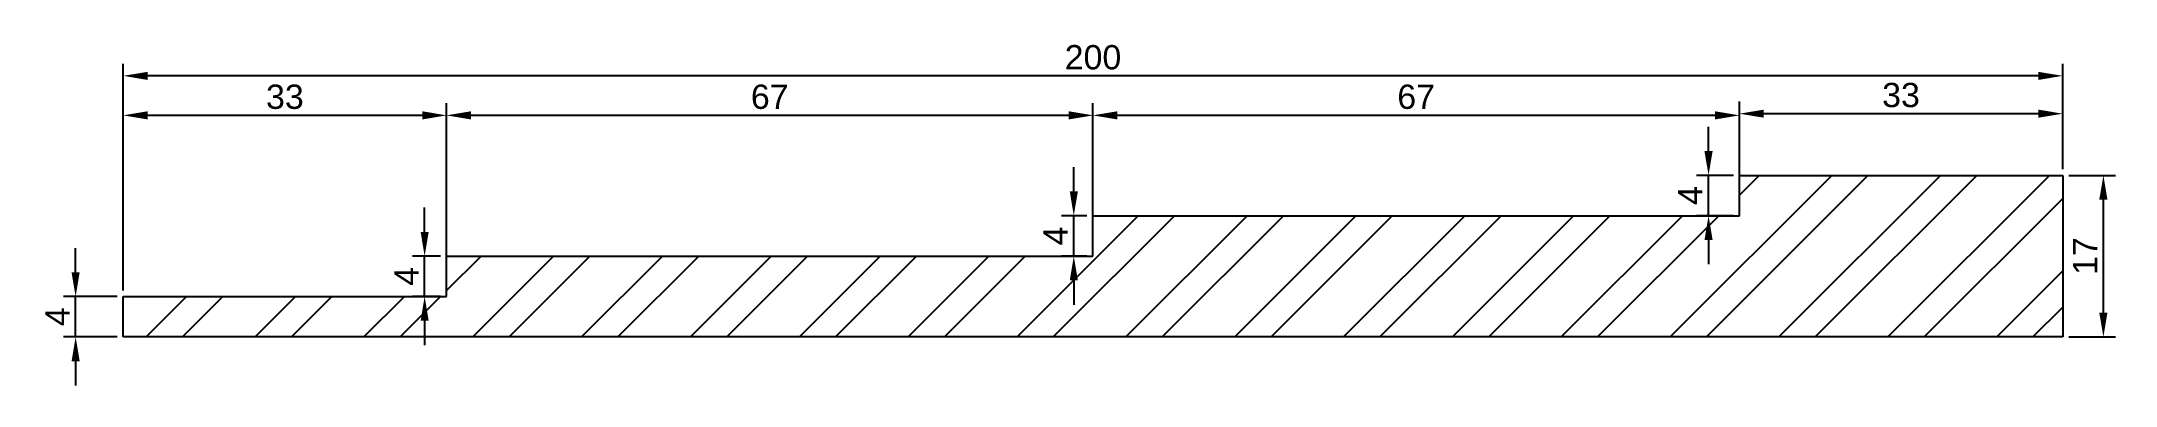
# Model space of a CAD drawing. Header units: millimetres. Extents: x 2894 to 3107, y -982 to -947.
import ezdxf

# ---------------------------------------------------------------- set-up
doc = ezdxf.new("R2010")
doc.units = ezdxf.units.MM
doc.styles.get("Standard").update_dxf_attribs({"font": 'arial.ttf'})
doc.dimstyles.new('ISO-25', dxfattribs={"dimtxt": 2.5, "dimasz": 2.5, "dimexe": 1.25, "dimexo": 0.625, "dimtad": 1, "dimtxsty": 'Standard', "dimcen": 2.5, "dimadec": 0, "dimazin": 0, "dimtfac": 1, "dimtmove": 0, "dimatfit": 3, "dimfxl": 1, "dimarcsym": 0})

# ---------------------------------------------------------------- blocks, each defined once
blk = doc.blocks.new('*D0')
at = {"color": 0, "lineweight": -2, "transparency": 16777216}
for p, q in [((2897.27, -970.37), (2897.27, -967.87)), ((2901.56, -972.87), (2896.02, -972.87)), ((2897.27, -977.03), (2897.27, -972.87)), ((2901.56, -977.03), (2896.02, -977.03)), ((2897.27, -979.53), (2897.27, -982.03))]:
    blk.add_line(p, q, dxfattribs=at)
at = {"color": 0, "transparency": 16777216}
for points in [[(2896.85, -970.37), (2897.69, -970.37), (2897.27, -972.87)], [(2896.85, -979.53), (2897.69, -979.53), (2897.27, -977.03)]]:
    blk.add_solid(points, dxfattribs=at)
at = {"layer": 'Defpoints', "color": 0, "transparency": 16777216}
for p in [(2897.27, -972.87), (2902.18, -972.87), (2902.18, -977.03)]:
    blk.add_point(p, dxfattribs=at)
at = {"color": 0, "transparency": 16777216, "insert": (2895.39, -974.95), "char_height": 2.5, "attachment_point": 5, "rotation": 90}
blk.add_mtext('4', dxfattribs=at)
blk = doc.blocks.new('*D1')
at = {"color": 0, "lineweight": -2, "transparency": 16777216}
for p, q in [((2933.21, -966.21), (2933.21, -963.71)), ((2934.84, -968.71), (2931.96, -968.71)), ((2933.21, -972.87), (2933.21, -968.71)), ((2934.84, -972.87), (2931.96, -972.87)), ((2933.21, -975.37), (2933.21, -977.87))]:
    blk.add_line(p, q, dxfattribs=at)
at = {"color": 0, "transparency": 16777216}
for points in [[(2932.8, -966.21), (2933.63, -966.21), (2933.21, -968.71)], [(2932.8, -975.37), (2933.63, -975.37), (2933.21, -972.87)]]:
    blk.add_solid(points, dxfattribs=at)
at = {"layer": 'Defpoints', "color": 0, "transparency": 16777216}
for p in [(2933.21, -968.71), (2935.47, -968.71), (2935.47, -972.87)]:
    blk.add_point(p, dxfattribs=at)
at = {"color": 0, "transparency": 16777216, "insert": (2931.34, -970.79), "char_height": 2.5, "attachment_point": 5, "rotation": 90}
blk.add_mtext('4', dxfattribs=at)
blk = doc.blocks.new('*D2')
at = {"color": 0, "lineweight": -2, "transparency": 16777216}
for p, q in [((3000.06, -962.05), (3000.06, -959.55)), ((3001.41, -964.55), (2998.81, -964.55)), ((3000.06, -968.71), (3000.06, -964.55)), ((3001.41, -968.71), (2998.81, -968.71)), ((3000.06, -971.21), (3000.06, -973.71))]:
    blk.add_line(p, q, dxfattribs=at)
at = {"color": 0, "transparency": 16777216}
for points in [[(2999.65, -962.05), (3000.48, -962.05), (3000.06, -964.55)], [(2999.65, -971.21), (3000.48, -971.21), (3000.06, -968.71)]]:
    blk.add_solid(points, dxfattribs=at)
at = {"layer": 'Defpoints', "color": 0, "transparency": 16777216}
for p in [(3000.06, -964.55), (3002.04, -964.55), (3002.04, -968.71)]:
    blk.add_point(p, dxfattribs=at)
at = {"color": 0, "transparency": 16777216, "insert": (2998.19, -966.63), "char_height": 2.5, "attachment_point": 5, "rotation": 90}
blk.add_mtext('4', dxfattribs=at)
blk = doc.blocks.new('*D3')
at = {"color": 0, "lineweight": -2, "transparency": 16777216}
for p, q in [((3065.43, -957.89), (3065.43, -955.39)), ((3067.99, -960.39), (3064.18, -960.39)), ((3065.43, -964.55), (3065.43, -960.39)), ((3067.99, -964.55), (3064.18, -964.55)), ((3065.43, -967.05), (3065.43, -969.55))]:
    blk.add_line(p, q, dxfattribs=at)
at = {"color": 0, "transparency": 16777216}
for points in [[(3065.01, -957.89), (3065.85, -957.89), (3065.43, -960.39)], [(3065.01, -967.05), (3065.85, -967.05), (3065.43, -964.55)]]:
    blk.add_solid(points, dxfattribs=at)
at = {"layer": 'Defpoints', "color": 0, "transparency": 16777216}
for p in [(3065.43, -960.39), (3068.61, -960.39), (3068.61, -964.55)]:
    blk.add_point(p, dxfattribs=at)
at = {"color": 0, "transparency": 16777216, "insert": (3063.55, -962.47), "char_height": 2.5, "attachment_point": 5, "rotation": 90}
blk.add_mtext('4', dxfattribs=at)
blk = doc.blocks.new('*D4')
at = {"color": 0, "lineweight": -2, "transparency": 16777216}
for p, q in [((3102.52, -960.39), (3107.34, -960.39)), ((3106.09, -974.53), (3106.09, -962.89)), ((3102.52, -977.03), (3107.34, -977.03))]:
    blk.add_line(p, q, dxfattribs=at)
at = {"color": 0, "transparency": 16777216}
for points in [[(3105.67, -962.89), (3106.51, -962.89), (3106.09, -960.39)], [(3105.67, -974.53), (3106.51, -974.53), (3106.09, -977.03)]]:
    blk.add_solid(points, dxfattribs=at)
at = {"layer": 'Defpoints', "color": 0, "transparency": 16777216}
for p in [(3101.9, -960.39), (3106.09, -960.39), (3101.9, -977.03)]:
    blk.add_point(p, dxfattribs=at)
at = {"color": 0, "transparency": 16777216, "insert": (3104.21, -968.71), "char_height": 2.5, "attachment_point": 5, "rotation": 90}
blk.add_mtext('17', dxfattribs=at)
blk = doc.blocks.new('*D5')
at = {"color": 0, "lineweight": -2, "transparency": 16777216}
for p, q in [((3068.61, -959.76), (3068.61, -952.79)), ((3099.4, -954.04), (3071.11, -954.04)), ((3101.9, -959.76), (3101.9, -952.79))]:
    blk.add_line(p, q, dxfattribs=at)
at = {"color": 0, "transparency": 16777216}
for points in [[(3071.11, -953.62), (3071.11, -954.45), (3068.61, -954.04)], [(3099.4, -953.62), (3099.4, -954.45), (3101.9, -954.04)]]:
    blk.add_solid(points, dxfattribs=at)
at = {"layer": 'Defpoints', "color": 0, "transparency": 16777216}
for p in [(3068.61, -954.04), (3068.61, -960.39), (3101.9, -960.39)]:
    blk.add_point(p, dxfattribs=at)
at = {"color": 0, "transparency": 16777216, "insert": (3085.25, -952.13), "char_height": 2.5, "attachment_point": 5}
blk.add_mtext('33', dxfattribs=at)
blk = doc.blocks.new('*D6')
at = {"color": 0, "lineweight": -2, "transparency": 16777216}
for p, q in [((3002.04, -963.93), (3002.04, -952.96)), ((3066.11, -954.21), (3004.54, -954.21)), ((3068.61, -963.93), (3068.61, -952.96))]:
    blk.add_line(p, q, dxfattribs=at)
at = {"color": 0, "transparency": 16777216}
for points in [[(3004.54, -953.79), (3004.54, -954.63), (3002.04, -954.21)], [(3066.11, -953.79), (3066.11, -954.63), (3068.61, -954.21)]]:
    blk.add_solid(points, dxfattribs=at)
at = {"layer": 'Defpoints', "color": 0, "transparency": 16777216}
for p in [(3002.04, -954.21), (3002.04, -964.55), (3068.61, -964.55)]:
    blk.add_point(p, dxfattribs=at)
at = {"color": 0, "transparency": 16777216, "insert": (3035.32, -952.31), "char_height": 2.5, "attachment_point": 5}
blk.add_mtext('67', dxfattribs=at)
blk = doc.blocks.new('*D7')
at = {"color": 0, "lineweight": -2, "transparency": 16777216}
for p, q in [((2935.47, -968.09), (2935.47, -952.96)), ((2999.54, -954.21), (2937.97, -954.21)), ((3002.04, -968.09), (3002.04, -952.96))]:
    blk.add_line(p, q, dxfattribs=at)
at = {"color": 0, "transparency": 16777216}
for points in [[(2937.97, -953.79), (2937.97, -954.63), (2935.47, -954.21)], [(2999.54, -953.79), (2999.54, -954.63), (3002.04, -954.21)]]:
    blk.add_solid(points, dxfattribs=at)
at = {"layer": 'Defpoints', "color": 0, "transparency": 16777216}
for p in [(2935.47, -954.21), (2935.47, -968.71), (3002.04, -968.71)]:
    blk.add_point(p, dxfattribs=at)
at = {"color": 0, "transparency": 16777216, "insert": (2968.75, -952.31), "char_height": 2.5, "attachment_point": 5}
blk.add_mtext('67', dxfattribs=at)
blk = doc.blocks.new('*D8')
at = {"color": 0, "lineweight": -2, "transparency": 16777216}
for p, q in [((2902.18, -972.25), (2902.18, -952.96)), ((2932.97, -954.21), (2904.68, -954.21)), ((2935.47, -972.25), (2935.47, -952.96))]:
    blk.add_line(p, q, dxfattribs=at)
at = {"color": 0, "transparency": 16777216}
for points in [[(2904.68, -953.79), (2904.68, -954.63), (2902.18, -954.21)], [(2932.97, -953.79), (2932.97, -954.63), (2935.47, -954.21)]]:
    blk.add_solid(points, dxfattribs=at)
at = {"layer": 'Defpoints', "color": 0, "transparency": 16777216}
for p in [(2902.18, -954.21), (2902.18, -972.87), (2935.47, -972.87)]:
    blk.add_point(p, dxfattribs=at)
at = {"color": 0, "transparency": 16777216, "insert": (2918.82, -952.31), "char_height": 2.5, "attachment_point": 5}
blk.add_mtext('33', dxfattribs=at)
blk = doc.blocks.new('*D9')
at = {"color": 0, "lineweight": -2, "transparency": 16777216}
for p, q in [((2902.18, -972.25), (2902.18, -948.89)), ((3099.4, -950.14), (2904.68, -950.14)), ((3101.9, -959.76), (3101.9, -948.89))]:
    blk.add_line(p, q, dxfattribs=at)
at = {"color": 0, "transparency": 16777216}
for points in [[(2904.68, -949.73), (2904.68, -950.56), (2902.18, -950.14)], [(3099.4, -949.73), (3099.4, -950.56), (3101.9, -950.14)]]:
    blk.add_solid(points, dxfattribs=at)
at = {"layer": 'Defpoints', "color": 0, "transparency": 16777216}
for p in [(2902.18, -950.14), (3101.9, -960.39), (2902.18, -972.87)]:
    blk.add_point(p, dxfattribs=at)
at = {"color": 0, "transparency": 16777216, "insert": (3002.04, -948.24), "char_height": 2.5, "attachment_point": 5}
blk.add_mtext('200', dxfattribs=at)

msp = doc.modelspace()

# ---------------------------------------------------------------- hatches: boundary and pattern name
at = {"true_color": 0x636466}
h = msp.add_hatch(dxfattribs=at)
h.set_pattern_fill('ANSI32', color=251, scale=0.83215)
h.set_pattern_definition([(45, (520.652, -457.689), (-5.604693, 5.604693), []), (45, (524.3885, -457.689), (-5.604693, 5.604693), [])])
h.paths.add_polyline_path([(3101.9, -960.39), (3068.61, -960.39), (3068.61, -964.55), (3002.04, -964.55), (3002.04, -968.71), (2935.47, -968.71), (2935.47, -972.87), (2902.18, -972.87), (2902.18, -977.03), (3101.9, -977.03)])

# ---------------------------------------------------------------- linework, layer by layer
for p, q in [((3068.61, -964.55), (3068.61, -960.39)), ((3068.61, -960.39), (3101.9, -960.39)), ((3101.9, -960.39), (3101.9, -977.03)), ((3002.04, -968.71), (3002.04, -964.55)), ((3002.04, -964.55), (3068.61, -964.55)), ((2935.47, -972.87), (2935.47, -968.71)), ((2935.47, -968.71), (3002.04, -968.71)), ((2902.18, -977.03), (2902.18, -972.87)), ((2902.18, -972.87), (2935.47, -972.87)), ((3101.9, -977.03), (2902.18, -977.03))]:
    msp.add_line(p, q)

# ---------------------------------------------------------------- dimensions: what is measured, and where the dimension line sits
for base, p1, p2, picture, middle in [((2902.18, -950.14), (3101.9, -960.39), (2902.18, -972.87), '*D9', (3002.04, -948.24)), ((2902.18, -954.21), (2935.47, -972.87), (2902.18, -972.87), '*D8', (2918.82, -952.31)), ((2935.47, -954.21), (3002.04, -968.71), (2935.47, -968.71), '*D7', (2968.75, -952.31)), ((3002.04, -954.21), (3068.61, -964.55), (3002.04, -964.55), '*D6', (3035.32, -952.31)), ((3068.61, -954.04), (3101.9, -960.39), (3068.61, -960.39), '*D5', (3085.25, -952.13))]:
    dim = msp.add_linear_dim(base=base, p1=p1, p2=p2, dimstyle='ISO-25', override={"dimdec": 0})
    dim.commit()
    dim.dimension.update_dxf_attribs({"geometry": picture, "text_midpoint": middle})
for base, p1, p2, picture, middle in [((3065.43, -960.39), (3068.61, -964.55), (3068.61, -960.39), '*D3', (3063.55, -962.47)), ((3000.06, -964.55), (3002.04, -968.71), (3002.04, -964.55), '*D2', (2998.19, -966.63)), ((3106.09, -960.39), (3101.9, -977.03), (3101.9, -960.39), '*D4', (3104.21, -968.71)), ((2933.21, -968.71), (2935.47, -972.87), (2935.47, -968.71), '*D1', (2931.34, -970.79)), ((2897.27, -972.87), (2902.18, -977.03), (2902.18, -972.87), '*D0', (2895.39, -974.95))]:
    dim = msp.add_linear_dim(base=base, p1=p1, p2=p2, angle=90, dimstyle='ISO-25', override={"dimdec": 0})
    dim.commit()
    dim.dimension.update_dxf_attribs({"geometry": picture, "text_midpoint": middle})

doc.saveas('drawing.dxf')
